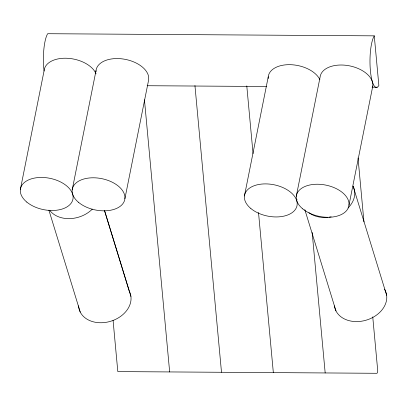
<?xml version="1.0" encoding="UTF-8"?>
<svg xmlns="http://www.w3.org/2000/svg" width="407" height="407" viewBox="0 0 407 407"><rect width="100%" height="100%" fill="white"/><g stroke="black" fill="none" stroke-linecap="round" stroke-linejoin="round"><path stroke-width="0.61" d="M20.35 189.53L44.175 70.299A26.745 15.985 11.3 0 1 68.015 58.313A26.745 15.985 11.3 0 1 96.057 73.835M72.192 189.865L96.011 70.64M124.893 198.748L148.718 79.523L148.285 75.249A26.745 15.985 11.3 0 0 119.729 58.644A26.745 15.985 11.3 0 0 95.95 71.835M244.429 195.981L268.254 76.75M296.271 196.316L320.095 77.091A26.745 15.985 11.3 0 1 349.72 65.888A26.745 15.985 11.3 0 1 372.43 87.724M296.703 200.59L296.952 199.349M348.972 205.199L372.797 85.974M374.267 35.847A26.745 6.588 -89.6 0 0 370.39 70.62A26.745 6.588 -89.6 0 0 378.866 85.501L374.267 35.847L47.68 33.71A26.745 6.588 -89.6 0 0 44.073 71.022M147.181 85.724L266.631 86.503M372.105 87.195L377.187 87.225M386.65 295.289L353.067 186.085A26.745 20.406 -17.1 0 1 348.056 207.962M304.812 209.605L335.978 310.933M104.497 210.49L130.922 296.444M104.594 210.851L129.345 291.356A26.745 20.406 -17.1 0 1 110.094 321.438A26.745 20.406 -17.1 0 1 78.561 305.815M48.896 210.154L80.25 312.093M358.028 157.952L363.95 221.907M372.746 316.885L377.732 370.711A26.745 9.682 -5.3 0 1 377.014 373.29L117.816 371.596L113.07 320.329M312.164 232.443L325.178 372.949M246.784 85.897L253.057 153.622M258.506 212.485L273.336 372.608M194.943 85.562L221.5 372.273M144.454 99.776L169.658 371.932M268.218 78.561A26.745 15.985 11.3 0 1 290.196 64.677A26.745 15.985 11.3 0 1 319.907 79.741M384.493 289.158A26.745 20.406 -17.1 0 1 367.302 319.821A26.745 20.406 -17.1 0 1 334.401 305.845M331.166 216.809A26.745 20.406 -17.1 0 1 329.304 217.135M328.052 217.292A26.745 20.406 -17.1 0 1 308.938 212.688M92.328 209.117A26.745 20.406 -17.1 0 1 49.852 210.521M26.796 202.086A26.745 15.985 11.3 0 0 71.688 202.376A26.745 15.985 11.3 0 0 41.621 177.442A26.745 15.985 11.3 0 0 26.796 202.086M78.632 202.421A26.745 15.985 11.3 0 0 123.53 202.717A26.745 15.985 11.3 0 0 93.462 177.783A26.745 15.985 11.3 0 0 78.632 202.421M250.875 208.537A26.745 15.985 11.3 0 0 295.772 208.832A26.745 15.985 11.3 0 0 265.7 183.893A26.745 15.985 11.3 0 0 250.875 208.537M302.716 208.872A26.745 15.985 11.3 0 0 347.609 209.167A26.745 15.985 11.3 0 0 317.541 184.234A26.745 15.985 11.3 0 0 302.716 208.872"/></g></svg>
